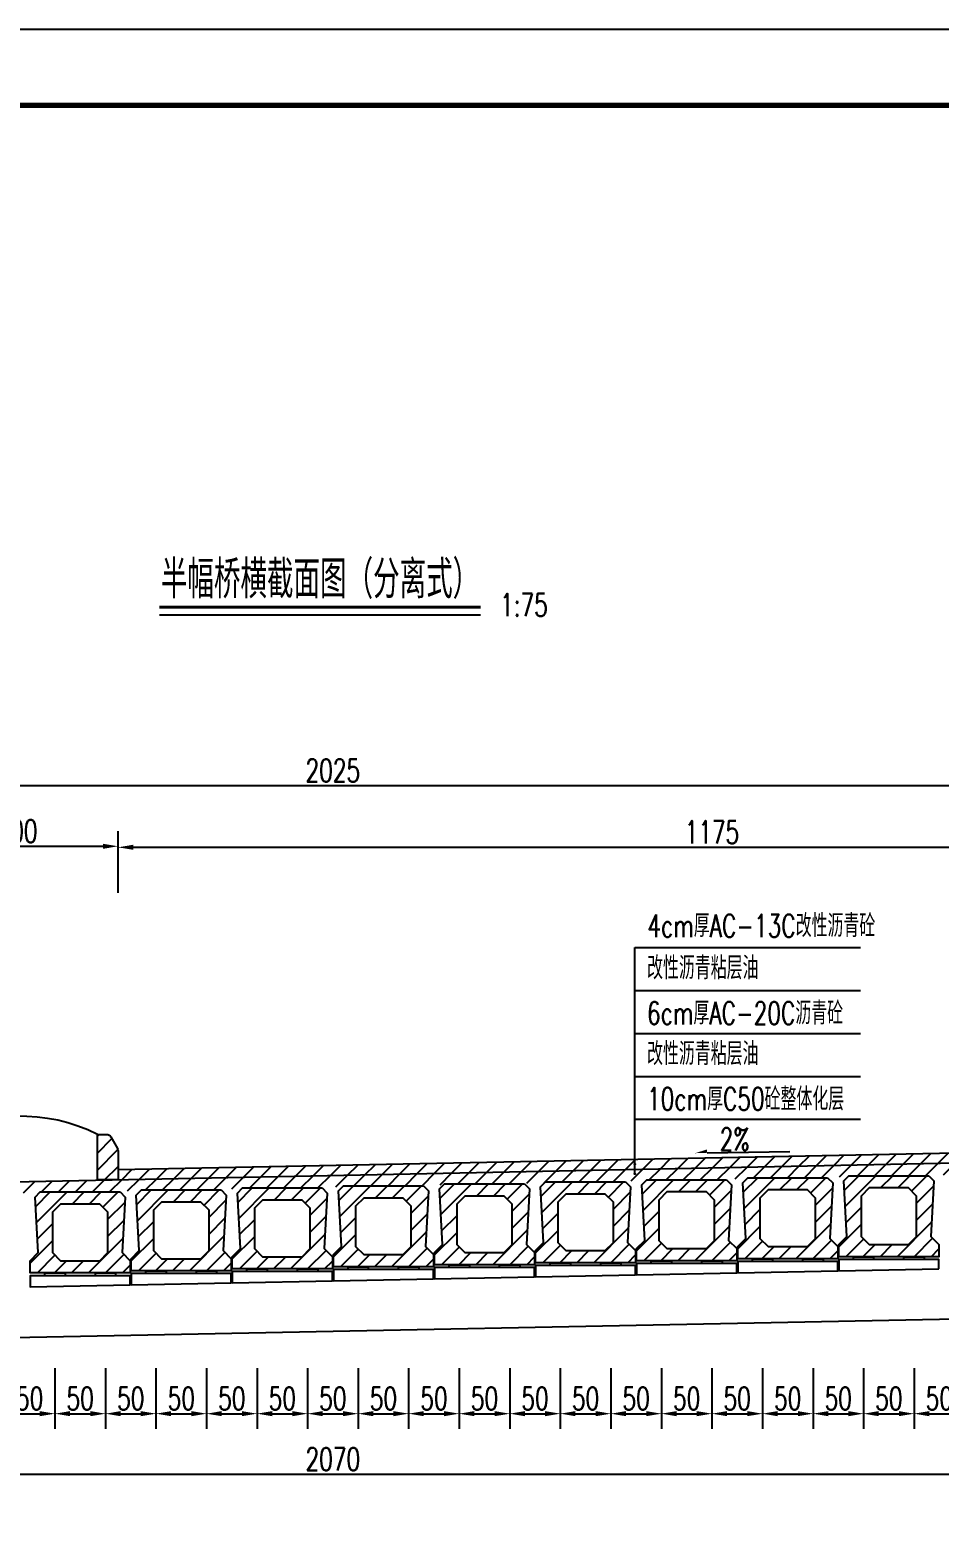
# Model space of a CAD drawing. Header units: millimetres. Extents: x -51 to 12129, y -1309 to -715.
# Drawn here: x 554.1 to 674.1, y -910.3 to -714.7 of the extents above; entities that cross this region are included whole.
import ezdxf
from ezdxf.enums import TextEntityAlignment as Align

# ---------------------------------------------------------------- set-up
doc = ezdxf.new("R2010")
doc.units = ezdxf.units.MM
doc.header["$LTSCALE"] = 0.25
for name, color, linetype in [('YOLLOW', 7, 'Continuous'), ('图框', 7, 'Continuous'), ('填充', 8, 'Continuous'), ('尺寸标注', 2, 'Continuous'), ('文字', 7, 'Continuous'), ('标注', 4, 'Continuous'), ('次轮廓线', 7, 'Continuous'), ('轮廓线', 1, 'Continuous')]:
    doc.layers.add(name, color=color, linetype=linetype)
doc.styles.get("Standard").update_dxf_attribs({"font": 'simplex1.shx', "width": 0.7, "bigfont": 'hztxt.shx'})
doc.dimstyles.new('比例1：75', dxfattribs={"dimtxt": 3, "dimasz": 2, "dimexe": 2, "dimexo": 1, "dimgap": 0.5, "dimtad": 1, "dimlfac": 7.5, "dimzin": 13, "dimdsep": 46, "dimtxsty": 'Standard', "dimcen": -0.09, "dimclrd": 256, "dimclre": 256, "dimclrt": 7, "dimaunit": 1, "dimadec": 0, "dimazin": 2, "dimtfac": 0.0005, "dimtix": 1, "dimtmove": 2, "dimatfit": 3, "dimfxl": 0, "dimtolj": 1, "dimtzin": 13, "dimarcsym": 0})
pattern_1 = [(45, (-596.2586, -66.693), (-1.122532, 1.122532), [])]

# ---------------------------------------------------------------- blocks, each defined once
blk = doc.blocks.new('*D466')
at = {"layer": 'Defpoints', "color": 0}
for p in [(565.75, -822.39), (539.09, -865.25), (565.75, -865.25)]:
    blk.add_point(p, dxfattribs=at)
at = {"layer": '标注', "lineweight": -2}
for p, q in [((539.09, -828.39), (539.09, -820.39)), ((565.75, -828.39), (565.75, -820.39)), ((541.09, -822.39), (563.75, -822.39))]:
    blk.add_line(p, q, dxfattribs=at)
at = {"layer": '标注'}
for points in [[(541.09, -822.06), (541.09, -822.73), (539.09, -822.39)], [(563.75, -822.06), (563.75, -822.73), (565.75, -822.39)]]:
    blk.add_solid(points, dxfattribs=at)
at = {"layer": '标注', "color": 7, "insert": (552.42, -820.39), "char_height": 3, "attachment_point": 5}
blk.add_mtext('\\A1;200', dxfattribs=at)
blk = doc.blocks.new('*D467')
at = {"layer": 'Defpoints', "color": 0}
for p in [(722.41, -822.53), (565.75, -865.25), (722.41, -864.8)]:
    blk.add_point(p, dxfattribs=at)
at = {"layer": '标注', "lineweight": -2}
for p, q in [((565.75, -828.53), (565.75, -820.53)), ((722.41, -828.53), (722.41, -820.53)), ((567.75, -822.53), (720.41, -822.53))]:
    blk.add_line(p, q, dxfattribs=at)
at = {"layer": '标注'}
for points in [[(567.75, -822.19), (567.75, -822.86), (565.75, -822.53)], [(720.41, -822.19), (720.41, -822.86), (722.41, -822.53)]]:
    blk.add_solid(points, dxfattribs=at)
at = {"layer": '标注', "color": 7, "insert": (644.08, -820.53), "char_height": 3, "attachment_point": 5}
blk.add_mtext('\\A1;1175', dxfattribs=at)
blk = doc.blocks.new('*D458')
at = {"layer": 'Defpoints', "color": 0}
for p in [(729.08, -814.39), (459.09, -868.3), (729.08, -866.66)]:
    blk.add_point(p, dxfattribs=at)
at = {"layer": '标注', "lineweight": -2}
for p, q in [((459.09, -820.39), (459.09, -812.39)), ((729.08, -820.39), (729.08, -812.39)), ((461.09, -814.39), (727.08, -814.39))]:
    blk.add_line(p, q, dxfattribs=at)
at = {"layer": '标注'}
for points in [[(461.09, -814.06), (461.09, -814.73), (459.09, -814.39)], [(727.08, -814.06), (727.08, -814.73), (729.08, -814.39)]]:
    blk.add_solid(points, dxfattribs=at)
at = {"layer": '标注', "color": 7, "insert": (594.08, -812.39), "char_height": 3, "attachment_point": 5}
blk.add_mtext('\\A1;2025', dxfattribs=at)
blk = doc.blocks.new('*D484')
at = {"layer": 'Defpoints', "color": 0}
for p in [(550.75, -879.31), (557.42, -879.04), (557.42, -897.25)]:
    blk.add_point(p, dxfattribs=at)
at = {"layer": '标注', "lineweight": -2}
for p, q in [((550.75, -891.25), (550.75, -899.25)), ((557.42, -891.25), (557.42, -899.25)), ((552.75, -897.25), (555.42, -897.25))]:
    blk.add_line(p, q, dxfattribs=at)
at = {"layer": '标注'}
for points in [[(552.75, -896.91), (552.75, -897.58), (550.75, -897.25)], [(555.42, -896.91), (555.42, -897.58), (557.42, -897.25)]]:
    blk.add_solid(points, dxfattribs=at)
at = {"layer": '标注', "color": 7, "insert": (554.09, -895.25), "char_height": 3, "attachment_point": 5}
blk.add_mtext('\\A1;50', dxfattribs=at)
blk = doc.blocks.new('*D485')
at = {"layer": 'Defpoints', "color": 0}
for p in [(557.42, -879.04), (564.09, -879.04), (564.09, -897.25)]:
    blk.add_point(p, dxfattribs=at)
at = {"layer": '标注', "lineweight": -2}
for p, q in [((557.42, -891.25), (557.42, -899.25)), ((564.09, -891.25), (564.09, -899.25)), ((559.42, -897.25), (562.09, -897.25))]:
    blk.add_line(p, q, dxfattribs=at)
at = {"layer": '标注'}
for points in [[(559.42, -896.91), (559.42, -897.58), (557.42, -897.25)], [(562.09, -896.91), (562.09, -897.58), (564.09, -897.25)]]:
    blk.add_solid(points, dxfattribs=at)
at = {"layer": '标注', "color": 7, "insert": (560.75, -895.25), "char_height": 3, "attachment_point": 5}
blk.add_mtext('\\A1;50', dxfattribs=at)
blk = doc.blocks.new('*D486')
at = {"layer": 'Defpoints', "color": 0}
for p in [(564.09, -879.04), (570.75, -878.77), (570.75, -897.25)]:
    blk.add_point(p, dxfattribs=at)
at = {"layer": '标注', "lineweight": -2}
for p, q in [((564.09, -891.25), (564.09, -899.25)), ((570.75, -891.25), (570.75, -899.25)), ((566.09, -897.25), (568.75, -897.25))]:
    blk.add_line(p, q, dxfattribs=at)
at = {"layer": '标注'}
for points in [[(566.09, -896.91), (566.09, -897.58), (564.09, -897.25)], [(568.75, -896.91), (568.75, -897.58), (570.75, -897.25)]]:
    blk.add_solid(points, dxfattribs=at)
at = {"layer": '标注', "color": 7, "insert": (567.42, -895.25), "char_height": 3, "attachment_point": 5}
blk.add_mtext('\\A1;50', dxfattribs=at)
blk = doc.blocks.new('*D487')
at = {"layer": 'Defpoints', "color": 0}
for p in [(570.75, -878.77), (577.42, -878.77), (577.42, -897.25)]:
    blk.add_point(p, dxfattribs=at)
at = {"layer": '标注', "lineweight": -2}
for p, q in [((570.75, -891.25), (570.75, -899.25)), ((577.42, -891.25), (577.42, -899.25)), ((572.75, -897.25), (575.42, -897.25))]:
    blk.add_line(p, q, dxfattribs=at)
at = {"layer": '标注'}
for points in [[(572.75, -896.91), (572.75, -897.58), (570.75, -897.25)], [(575.42, -896.91), (575.42, -897.58), (577.42, -897.25)]]:
    blk.add_solid(points, dxfattribs=at)
at = {"layer": '标注', "color": 7, "insert": (574.09, -895.25), "char_height": 3, "attachment_point": 5}
blk.add_mtext('\\A1;50', dxfattribs=at)
blk = doc.blocks.new('*D488')
at = {"layer": 'Defpoints', "color": 0}
for p in [(577.42, -878.77), (584.08, -878.51), (584.08, -897.25)]:
    blk.add_point(p, dxfattribs=at)
at = {"layer": '标注', "lineweight": -2}
for p, q in [((577.42, -891.25), (577.42, -899.25)), ((584.08, -891.25), (584.08, -899.25)), ((579.42, -897.25), (582.08, -897.25))]:
    blk.add_line(p, q, dxfattribs=at)
at = {"layer": '标注'}
for points in [[(579.42, -896.91), (579.42, -897.58), (577.42, -897.25)], [(582.08, -896.91), (582.08, -897.58), (584.08, -897.25)]]:
    blk.add_solid(points, dxfattribs=at)
at = {"layer": '标注', "color": 7, "insert": (580.75, -895.25), "char_height": 3, "attachment_point": 5}
blk.add_mtext('\\A1;50', dxfattribs=at)
blk = doc.blocks.new('*D489')
at = {"layer": 'Defpoints', "color": 0}
for p in [(584.08, -878.51), (590.75, -878.51), (590.75, -897.25)]:
    blk.add_point(p, dxfattribs=at)
at = {"layer": '标注', "lineweight": -2}
for p, q in [((584.08, -891.25), (584.08, -899.25)), ((590.75, -891.25), (590.75, -899.25)), ((586.08, -897.25), (588.75, -897.25))]:
    blk.add_line(p, q, dxfattribs=at)
at = {"layer": '标注'}
for points in [[(586.08, -896.91), (586.08, -897.58), (584.08, -897.25)], [(588.75, -896.91), (588.75, -897.58), (590.75, -897.25)]]:
    blk.add_solid(points, dxfattribs=at)
at = {"layer": '标注', "color": 7, "insert": (587.42, -895.25), "char_height": 3, "attachment_point": 5}
blk.add_mtext('\\A1;50', dxfattribs=at)
blk = doc.blocks.new('*D490')
at = {"layer": 'Defpoints', "color": 0}
for p in [(597.42, -878.24), (590.75, -878.51), (597.42, -897.25)]:
    blk.add_point(p, dxfattribs=at)
at = {"layer": '标注', "lineweight": -2}
for p, q in [((590.75, -891.25), (590.75, -899.25)), ((597.42, -891.25), (597.42, -899.25)), ((592.75, -897.25), (595.42, -897.25))]:
    blk.add_line(p, q, dxfattribs=at)
at = {"layer": '标注'}
for points in [[(592.75, -896.91), (592.75, -897.58), (590.75, -897.25)], [(595.42, -896.91), (595.42, -897.58), (597.42, -897.25)]]:
    blk.add_solid(points, dxfattribs=at)
at = {"layer": '标注', "color": 7, "insert": (594.08, -895.25), "char_height": 3, "attachment_point": 5}
blk.add_mtext('\\A1;50', dxfattribs=at)
blk = doc.blocks.new('*D491')
at = {"layer": 'Defpoints', "color": 0}
for p in [(597.42, -878.24), (604.08, -878.24), (604.08, -897.25)]:
    blk.add_point(p, dxfattribs=at)
at = {"layer": '标注', "lineweight": -2}
for p, q in [((597.42, -891.25), (597.42, -899.25)), ((604.08, -891.25), (604.08, -899.25)), ((599.42, -897.25), (602.08, -897.25))]:
    blk.add_line(p, q, dxfattribs=at)
at = {"layer": '标注'}
for points in [[(599.42, -896.91), (599.42, -897.58), (597.42, -897.25)], [(602.08, -896.91), (602.08, -897.58), (604.08, -897.25)]]:
    blk.add_solid(points, dxfattribs=at)
at = {"layer": '标注', "color": 7, "insert": (600.75, -895.25), "char_height": 3, "attachment_point": 5}
blk.add_mtext('\\A1;50', dxfattribs=at)
blk = doc.blocks.new('*D492')
at = {"layer": 'Defpoints', "color": 0}
for p in [(604.08, -878.24), (610.75, -877.97), (610.75, -897.25)]:
    blk.add_point(p, dxfattribs=at)
at = {"layer": '标注', "lineweight": -2}
for p, q in [((604.08, -891.25), (604.08, -899.25)), ((610.75, -891.25), (610.75, -899.25)), ((606.08, -897.25), (608.75, -897.25))]:
    blk.add_line(p, q, dxfattribs=at)
at = {"layer": '标注'}
for points in [[(606.08, -896.91), (606.08, -897.58), (604.08, -897.25)], [(608.75, -896.91), (608.75, -897.58), (610.75, -897.25)]]:
    blk.add_solid(points, dxfattribs=at)
at = {"layer": '标注', "color": 7, "insert": (607.42, -895.25), "char_height": 3, "attachment_point": 5}
blk.add_mtext('\\A1;50', dxfattribs=at)
blk = doc.blocks.new('*D493')
at = {"layer": 'Defpoints', "color": 0}
for p in [(610.75, -877.97), (617.42, -877.97), (617.42, -897.25)]:
    blk.add_point(p, dxfattribs=at)
at = {"layer": '标注', "lineweight": -2}
for p, q in [((610.75, -891.25), (610.75, -899.25)), ((617.42, -891.25), (617.42, -899.25)), ((612.75, -897.25), (615.42, -897.25))]:
    blk.add_line(p, q, dxfattribs=at)
at = {"layer": '标注'}
for points in [[(612.75, -896.91), (612.75, -897.58), (610.75, -897.25)], [(615.42, -896.91), (615.42, -897.58), (617.42, -897.25)]]:
    blk.add_solid(points, dxfattribs=at)
at = {"layer": '标注', "color": 7, "insert": (614.08, -895.25), "char_height": 3, "attachment_point": 5}
blk.add_mtext('\\A1;50', dxfattribs=at)
blk = doc.blocks.new('*D494')
at = {"layer": 'Defpoints', "color": 0}
for p in [(617.42, -877.97), (624.08, -877.71), (624.08, -897.25)]:
    blk.add_point(p, dxfattribs=at)
at = {"layer": '标注', "lineweight": -2}
for p, q in [((617.42, -891.25), (617.42, -899.25)), ((624.08, -891.25), (624.08, -899.25)), ((619.42, -897.25), (622.08, -897.25))]:
    blk.add_line(p, q, dxfattribs=at)
at = {"layer": '标注'}
for points in [[(619.42, -896.91), (619.42, -897.58), (617.42, -897.25)], [(622.08, -896.91), (622.08, -897.58), (624.08, -897.25)]]:
    blk.add_solid(points, dxfattribs=at)
at = {"layer": '标注', "color": 7, "insert": (620.75, -895.25), "char_height": 3, "attachment_point": 5}
blk.add_mtext('\\A1;50', dxfattribs=at)
blk = doc.blocks.new('*D495')
at = {"layer": 'Defpoints', "color": 0}
for p in [(624.08, -877.71), (630.75, -877.71), (630.75, -897.25)]:
    blk.add_point(p, dxfattribs=at)
at = {"layer": '标注', "lineweight": -2}
for p, q in [((624.08, -891.25), (624.08, -899.25)), ((630.75, -891.25), (630.75, -899.25)), ((626.08, -897.25), (628.75, -897.25))]:
    blk.add_line(p, q, dxfattribs=at)
at = {"layer": '标注'}
for points in [[(626.08, -896.91), (626.08, -897.58), (624.08, -897.25)], [(628.75, -896.91), (628.75, -897.58), (630.75, -897.25)]]:
    blk.add_solid(points, dxfattribs=at)
at = {"layer": '标注', "color": 7, "insert": (627.42, -895.25), "char_height": 3, "attachment_point": 5}
blk.add_mtext('\\A1;50', dxfattribs=at)
blk = doc.blocks.new('*D496')
at = {"layer": 'Defpoints', "color": 0}
for p in [(630.75, -877.71), (637.42, -877.44), (637.42, -897.25)]:
    blk.add_point(p, dxfattribs=at)
at = {"layer": '标注', "lineweight": -2}
for p, q in [((630.75, -891.25), (630.75, -899.25)), ((637.42, -891.25), (637.42, -899.25)), ((632.75, -897.25), (635.42, -897.25))]:
    blk.add_line(p, q, dxfattribs=at)
at = {"layer": '标注'}
for points in [[(632.75, -896.91), (632.75, -897.58), (630.75, -897.25)], [(635.42, -896.91), (635.42, -897.58), (637.42, -897.25)]]:
    blk.add_solid(points, dxfattribs=at)
at = {"layer": '标注', "color": 7, "insert": (634.08, -895.25), "char_height": 3, "attachment_point": 5}
blk.add_mtext('\\A1;50', dxfattribs=at)
blk = doc.blocks.new('*D497')
at = {"layer": 'Defpoints', "color": 0}
for p in [(637.42, -877.44), (644.08, -877.44), (644.08, -897.25)]:
    blk.add_point(p, dxfattribs=at)
at = {"layer": '标注', "lineweight": -2}
for p, q in [((637.42, -891.25), (637.42, -899.25)), ((644.08, -891.25), (644.08, -899.25)), ((639.42, -897.25), (642.08, -897.25))]:
    blk.add_line(p, q, dxfattribs=at)
at = {"layer": '标注'}
for points in [[(639.42, -896.91), (639.42, -897.58), (637.42, -897.25)], [(642.08, -896.91), (642.08, -897.58), (644.08, -897.25)]]:
    blk.add_solid(points, dxfattribs=at)
at = {"layer": '标注', "color": 7, "insert": (640.75, -895.25), "char_height": 3, "attachment_point": 5}
blk.add_mtext('\\A1;50', dxfattribs=at)
blk = doc.blocks.new('*D498')
at = {"layer": 'Defpoints', "color": 0}
for p in [(644.08, -877.44), (650.75, -877.17), (650.75, -897.25)]:
    blk.add_point(p, dxfattribs=at)
at = {"layer": '标注', "lineweight": -2}
for p, q in [((644.08, -891.25), (644.08, -899.25)), ((650.75, -891.25), (650.75, -899.25)), ((646.08, -897.25), (648.75, -897.25))]:
    blk.add_line(p, q, dxfattribs=at)
at = {"layer": '标注'}
for points in [[(646.08, -896.91), (646.08, -897.58), (644.08, -897.25)], [(648.75, -896.91), (648.75, -897.58), (650.75, -897.25)]]:
    blk.add_solid(points, dxfattribs=at)
at = {"layer": '标注', "color": 7, "insert": (647.42, -895.25), "char_height": 3, "attachment_point": 5}
blk.add_mtext('\\A1;50', dxfattribs=at)
blk = doc.blocks.new('*D499')
at = {"layer": 'Defpoints', "color": 0}
for p in [(650.75, -877.17), (657.42, -877.17), (657.42, -897.25)]:
    blk.add_point(p, dxfattribs=at)
at = {"layer": '标注', "lineweight": -2}
for p, q in [((650.75, -891.25), (650.75, -899.25)), ((657.42, -891.25), (657.42, -899.25)), ((652.75, -897.25), (655.42, -897.25))]:
    blk.add_line(p, q, dxfattribs=at)
at = {"layer": '标注'}
for points in [[(652.75, -896.91), (652.75, -897.58), (650.75, -897.25)], [(655.42, -896.91), (655.42, -897.58), (657.42, -897.25)]]:
    blk.add_solid(points, dxfattribs=at)
at = {"layer": '标注', "color": 7, "insert": (654.08, -895.25), "char_height": 3, "attachment_point": 5}
blk.add_mtext('\\A1;50', dxfattribs=at)
blk = doc.blocks.new('*D500')
at = {"layer": 'Defpoints', "color": 0}
for p in [(657.42, -877.17), (664.08, -876.91), (664.08, -897.25)]:
    blk.add_point(p, dxfattribs=at)
at = {"layer": '标注', "lineweight": -2}
for p, q in [((657.42, -891.25), (657.42, -899.25)), ((664.08, -891.25), (664.08, -899.25)), ((659.42, -897.25), (662.08, -897.25))]:
    blk.add_line(p, q, dxfattribs=at)
at = {"layer": '标注'}
for points in [[(659.42, -896.91), (659.42, -897.58), (657.42, -897.25)], [(662.08, -896.91), (662.08, -897.58), (664.08, -897.25)]]:
    blk.add_solid(points, dxfattribs=at)
at = {"layer": '标注', "color": 7, "insert": (660.75, -895.25), "char_height": 3, "attachment_point": 5}
blk.add_mtext('\\A1;50', dxfattribs=at)
blk = doc.blocks.new('*D501')
at = {"layer": 'Defpoints', "color": 0}
for p in [(664.08, -876.91), (670.75, -876.91), (670.75, -897.25)]:
    blk.add_point(p, dxfattribs=at)
at = {"layer": '标注', "lineweight": -2}
for p, q in [((664.08, -891.25), (664.08, -899.25)), ((670.75, -891.25), (670.75, -899.25)), ((666.08, -897.25), (668.75, -897.25))]:
    blk.add_line(p, q, dxfattribs=at)
at = {"layer": '标注'}
for points in [[(666.08, -896.91), (666.08, -897.58), (664.08, -897.25)], [(668.75, -896.91), (668.75, -897.58), (670.75, -897.25)]]:
    blk.add_solid(points, dxfattribs=at)
at = {"layer": '标注', "color": 7, "insert": (667.42, -895.25), "char_height": 3, "attachment_point": 5}
blk.add_mtext('\\A1;50', dxfattribs=at)
blk = doc.blocks.new('*D502')
at = {"layer": 'Defpoints', "color": 0}
for p in [(670.75, -876.91), (677.42, -876.64), (677.42, -897.25)]:
    blk.add_point(p, dxfattribs=at)
at = {"layer": '标注', "lineweight": -2}
for p, q in [((670.75, -891.25), (670.75, -899.25)), ((677.42, -891.25), (677.42, -899.25)), ((672.75, -897.25), (675.42, -897.25))]:
    blk.add_line(p, q, dxfattribs=at)
at = {"layer": '标注'}
for points in [[(672.75, -896.91), (672.75, -897.58), (670.75, -897.25)], [(675.42, -896.91), (675.42, -897.58), (677.42, -897.25)]]:
    blk.add_solid(points, dxfattribs=at)
at = {"layer": '标注', "color": 7, "insert": (674.08, -895.25), "char_height": 3, "attachment_point": 5}
blk.add_mtext('\\A1;50', dxfattribs=at)
blk = doc.blocks.new('*D459')
at = {"layer": 'Defpoints', "color": 0}
for p in [(732.08, -881.43), (456.09, -886.94), (732.08, -905.25)]:
    blk.add_point(p, dxfattribs=at)
at = {"layer": '标注', "lineweight": -2}
for p, q in [((456.09, -899.25), (456.09, -907.25)), ((732.08, -899.25), (732.08, -907.25)), ((458.09, -905.25), (730.08, -905.25))]:
    blk.add_line(p, q, dxfattribs=at)
at = {"layer": '标注'}
for points in [[(458.09, -904.91), (458.09, -905.58), (456.09, -905.25)], [(730.08, -904.91), (730.08, -905.58), (732.08, -905.25)]]:
    blk.add_solid(points, dxfattribs=at)
at = {"layer": '标注', "color": 7, "insert": (594.08, -903.25), "char_height": 3, "attachment_point": 5}
blk.add_mtext('\\A1;2070', dxfattribs=at)
blk = doc.blocks.new('123')
at = {"layer": '图框', "color": 2}
blk.add_lwpolyline([(369.33, -1011.65), (369.33, -714.65), (-50.67, -714.65), (-50.67, -1011.65)], close=True, dxfattribs=at)

msp = doc.modelspace()

# ---------------------------------------------------------------- hatches: boundary and pattern name
at = {"layer": '填充'}
h = msp.add_hatch(dxfattribs=at)
h.set_pattern_fill('ANSI31', color=256, scale=0.5, style=0)
h.set_pattern_definition(pattern_1)
h.paths.add_polyline_path([(727.75377, -849.52796, 0.385313586), (727.68744, -849.46793), (725.14146, -849.46793, 0.385122823), (725.07513, -849.52792), (724.08119, -859.40102), (722.41457, -861.80096), (722.41457, -864.80126), (729.08107, -864.80126), (729.08107, -862.80093)])
h.paths.add_polyline_path([(722.41457, -863.2816), (722.41457, -861.94803), (565.75182, -865.07341), (565.75182, -866.40698)])
h.paths.add_polyline_path([(565.75182, -862.58309, 0.129788417), (565.66493, -862.25401), (564.80822, -860.74469, 0.269914508), (564.22846, -860.40713), (563.02448, -860.40713), (563.02448, -866.40698), (565.75182, -866.40698)])
h = msp.add_hatch(dxfattribs=at)
h.set_pattern_fill('ANSI31', color=256, scale=0.5, style=0)
h.set_pattern_definition(pattern_1)
h.paths.add_polyline_path([(635.48344, -866.40189), (640.91948, -866.40189), (648.70264, -866.24902), (648.81643, -866.13523), (654.4963, -866.13523), (662.03075, -865.98724), (662.14942, -865.86857), (668.07311, -865.86857), (675.35886, -865.72547), (675.48242, -865.60191), (681.64992, -865.60191), (688.68696, -865.46369), (688.81541, -865.33525), (695.22674, -865.33525), (702.01507, -865.20192), (702.1484, -865.06859), (708.80355, -865.06859), (715.34251, -864.94016), (715.48141, -864.80126), (722.41457, -864.80126), (722.41457, -863.2816), (464.42117, -868.4285), (464.42117, -869.86846), (475.43725, -869.65209), (475.48754, -869.6018), (477.99773, -869.6018), (488.76536, -869.39032), (488.82053, -869.33514), (491.57454, -869.33514), (502.09346, -869.12854), (502.15352, -869.06848), (505.15135, -869.06848), (515.42157, -868.86677), (515.48651, -868.80182), (518.72817, -868.80182), (528.74968, -868.60499), (528.8195, -868.53517), (532.30498, -868.53517), (542.07779, -868.34322), (542.1525, -868.26851), (545.88179, -868.26851), (555.40589, -868.08144), (555.48549, -868.00185), (559.45861, -868.00185), (568.734, -867.81967), (568.81848, -867.73519), (573.03542, -867.73519), (582.06211, -867.55789), (582.15147, -867.46853), (586.61223, -867.46853), (595.39021, -867.29612), (595.48446, -867.20187), (600.18905, -867.20187), (608.71832, -867.03434), (608.81746, -866.93521), (613.76586, -866.93521), (622.04643, -866.77257), (622.15045, -866.66855), (627.34267, -866.66855), (635.37454, -866.51079)])
h = msp.add_hatch(dxfattribs=at)
h.set_pattern_fill('ANSI31', color=256, scale=0.5, style=0)
h.set_pattern_definition([(45, (-470.0034, 2.4658), (-1.122532, 1.122532), [])])
h.paths.add_polyline_path([(647.34982, -877.06828), (647.34982, -875.46833), (646.28318, -874.40168), (646.68317, -867.06854), (646.01652, -866.40189), (635.48344, -866.40189), (634.81681, -867.06854), (635.2168, -874.40169), (634.15016, -875.46833), (634.15016, -877.06829)])
h.paths.add_polyline_path([(638.15006, -875.46833), (637.08342, -874.40169), (637.08342, -869.0685), (638.15006, -868.00185), (643.34992, -868.00184), (644.41657, -869.06849), (644.41657, -874.40169), (643.34992, -875.46833)], flags=16)
h = msp.add_hatch(dxfattribs=at)
h.set_pattern_fill('ANSI31', color=256, scale=0.5, style=0)
h.set_pattern_definition([(45, (-456.6704, 2.7325), (-1.122532, 1.122532), [])])
h.paths.add_polyline_path([(660.68281, -876.80162), (660.68281, -875.20167), (659.61617, -874.13502), (660.01616, -866.80188), (659.34951, -866.13523), (648.81643, -866.13523), (648.1498, -866.80188), (648.5498, -874.13503), (647.48315, -875.20167), (647.48315, -876.80163)])
h.paths.add_polyline_path([(651.48305, -875.20167), (650.41641, -874.13503), (650.41641, -868.80184), (651.48305, -867.73519), (656.68291, -867.73518), (657.74956, -868.80183), (657.74956, -874.13503), (656.68291, -875.20167)], flags=16)
h = msp.add_hatch(dxfattribs=at)
h.set_pattern_fill('ANSI31', color=256, scale=0.5, style=0)
h.set_pattern_definition([(45, (-443.3374, 2.9992), (-1.122532, 1.122532), [])])
h.paths.add_polyline_path([(674.01581, -876.53496), (674.01581, -874.93501), (672.94916, -873.86836), (673.34916, -866.53522), (672.68251, -865.86857), (662.14942, -865.86857), (661.48279, -866.53522), (661.88279, -873.86837), (660.81614, -874.93501), (660.81614, -876.53497)])
h.paths.add_polyline_path([(664.81604, -874.93501), (663.7494, -873.86837), (663.7494, -868.53518), (664.81604, -867.46853), (670.01591, -867.46852), (671.08255, -868.53517), (671.08255, -873.86837), (670.01591, -874.93501)], flags=16)
h = msp.add_hatch(dxfattribs=at)
h.set_pattern_fill('ANSI31', color=256, scale=0.5, style=0)
h.set_pattern_definition([(45, (-550.0013, 0.8659), (-1.122532, 1.122532), [])])
h.paths.add_polyline_path([(567.35187, -878.66824), (567.35187, -877.06829), (566.28523, -876.00164), (566.68522, -868.6685), (566.01857, -868.00185), (555.48549, -868.00185), (554.81886, -868.6685), (555.21885, -876.00165), (554.15221, -877.06829), (554.15221, -878.66825)])
h.paths.add_polyline_path([(558.15211, -877.06829), (557.08546, -876.00165), (557.08546, -870.66846), (558.15211, -869.60181), (563.35197, -869.6018), (564.41861, -870.66845), (564.41861, -876.00165), (563.35197, -877.06829)], flags=16)
h = msp.add_hatch(dxfattribs=at)
h.set_pattern_fill('ANSI31', color=256, scale=0.5, style=0)
h.set_pattern_definition([(45, (-536.6684, 1.1325), (-1.122532, 1.122532), [])])
h.paths.add_polyline_path([(580.68486, -878.40158), (580.68486, -876.80163), (579.61822, -875.73498), (580.01821, -868.40184), (579.35156, -867.73519), (568.81848, -867.73519), (568.15185, -868.40184), (568.55184, -875.73499), (567.4852, -876.80163), (567.4852, -878.40159)])
h.paths.add_polyline_path([(571.4851, -876.80163), (570.41846, -875.73499), (570.41846, -870.4018), (571.4851, -869.33515), (576.68496, -869.33514), (577.75161, -870.40179), (577.75161, -875.73499), (576.68496, -876.80163)], flags=16)
h = msp.add_hatch(dxfattribs=at)
h.set_pattern_fill('ANSI31', color=256, scale=0.5, style=0)
h.set_pattern_definition([(45, (-523.3354, 1.3992), (-1.122532, 1.122532), [])])
h.paths.add_polyline_path([(594.01785, -878.13492), (594.01785, -876.53497), (592.95121, -875.46832), (593.3512, -868.13518), (592.68455, -867.46853), (582.15147, -867.46853), (581.48484, -868.13518), (581.88484, -875.46833), (580.81819, -876.53497), (580.81819, -878.13493)])
h.paths.add_polyline_path([(584.81809, -876.53497), (583.75145, -875.46833), (583.75145, -870.13514), (584.81809, -869.06849), (590.01795, -869.06848), (591.0846, -870.13513), (591.0846, -875.46833), (590.01795, -876.53497)], flags=16)
h = msp.add_hatch(dxfattribs=at)
h.set_pattern_fill('ANSI31', color=256, scale=0.5, style=0)
h.set_pattern_definition([(45, (-510.0024, 1.6659), (-1.122532, 1.122532), [])])
h.paths.add_polyline_path([(607.35085, -877.86826), (607.35085, -876.26831), (606.2842, -875.20166), (606.6842, -867.86852), (606.01755, -867.20187), (595.48446, -867.20187), (594.81783, -867.86852), (595.21783, -875.20167), (594.15118, -876.26831), (594.15118, -877.86827)])
h.paths.add_polyline_path([(598.15108, -876.26831), (597.08444, -875.20167), (597.08444, -869.86848), (598.15108, -868.80183), (603.35095, -868.80182), (604.41759, -869.86847), (604.41759, -875.20167), (603.35095, -876.26831)], flags=16)
h = msp.add_hatch(dxfattribs=at)
h.set_pattern_fill('ANSI31', color=256, scale=0.5, style=0)
h.set_pattern_definition([(45, (-496.6694, 1.9325), (-1.122532, 1.122532), [])])
h.paths.add_polyline_path([(620.68384, -877.6016), (620.68384, -876.00165), (619.61719, -874.935), (620.01719, -867.60186), (619.35054, -866.93521), (608.81746, -866.93521), (608.15083, -867.60186), (608.55082, -874.93501), (607.48418, -876.00165), (607.48418, -877.60161)])
h.paths.add_polyline_path([(611.48408, -876.00165), (610.41743, -874.93501), (610.41743, -869.60182), (611.48408, -868.53517), (616.68394, -868.53516), (617.75058, -869.60181), (617.75058, -874.93501), (616.68394, -876.00165)], flags=16)
h = msp.add_hatch(dxfattribs=at)
h.set_pattern_fill('ANSI31', color=256, scale=0.5, style=0)
h.set_pattern_definition([(45, (-483.3364, 2.1992), (-1.122532, 1.122532), [])])
h.paths.add_polyline_path([(634.01683, -877.33494), (634.01683, -875.73499), (632.95019, -874.66834), (633.35018, -867.3352), (632.68353, -866.66855), (622.15045, -866.66855), (621.48382, -867.3352), (621.88381, -874.66835), (620.81717, -875.73499), (620.81717, -877.33495)])
h.paths.add_polyline_path([(624.81707, -875.73499), (623.75042, -874.66835), (623.75042, -869.33516), (624.81707, -868.26851), (630.01693, -868.2685), (631.08357, -869.33515), (631.08357, -874.66835), (630.01693, -875.73499)], flags=16)

# ---------------------------------------------------------------- linework, layer by layer
at = {"const_width": 0.7}
msp.add_lwpolyline([(779.33091, -724.65472), (399.33091, -724.65472), (399.33091, -1001.65472), (779.33091, -1001.65472), (779.33091, -724.65472)], dxfattribs=at)
msp.add_arc((552.91669, -880.52449), 22.5139, 63.3231514, 119.5502007)
at = {"layer": 'YOLLOW', "color": 0}
msp.add_line((633.89635, -865.54188), (633.89635, -835.76015), dxfattribs=at)
at = {"layer": '尺寸标注', "color": 7, "linetype": 'Continuous'}
for p, q in [((633.89635, -835.76015), (663.68291, -835.76015)), ((633.89635, -841.42198), (663.68291, -841.42198)), ((633.89635, -847.08382), (663.68291, -847.08382)), ((633.89635, -852.74565), (663.68291, -852.74565)), ((633.89635, -858.40748), (663.68291, -858.40748))]:
    msp.add_line(p, q, dxfattribs=at)
at = {"layer": '尺寸标注', "color": 1, "linetype": 'Continuous'}
for centre in [(633.89635, -864.3268), (633.89635, -865.60525)]:
    msp.add_circle(centre, 0.06338, dxfattribs=at)
at = {"layer": '文字'}
msp.add_line((571.19853, -791.84962), (613.57648, -791.84962), dxfattribs=at)
at = {"layer": '文字', "ltscale": 10}
msp.add_line((643.44856, -862.83248, -0.05458), (654.3565, -862.63989, -0.05458), dxfattribs=at)
at = {"layer": '文字', "const_width": 0.4}
msp.add_lwpolyline([(571.19853, -790.84962), (613.57648, -790.84962)], dxfattribs=at)
at = {"layer": '文字', "ltscale": 10}
msp.add_solid([(641.8475, -862.88467, -0.05458), (643.44104, -862.38928, -0.05458), (643.44856, -862.83248, -0.05458)], dxfattribs=at)
at = {"layer": '次轮廓线'}
for points in [[(646.01652, -866.40189), (646.68317, -867.06854), (646.28318, -874.40168), (647.34982, -875.46833), (647.34982, -877.06828), (634.15016, -877.06829), (634.15016, -875.46833), (635.2168, -874.40169), (634.81681, -867.06854), (635.48344, -866.40189)], [(659.34951, -866.13523), (660.01616, -866.80188), (659.61617, -874.13502), (660.68281, -875.20167), (660.68281, -876.80162), (647.48315, -876.80163), (647.48315, -875.20167), (648.5498, -874.13503), (648.1498, -866.80188), (648.81643, -866.13523)], [(672.68251, -865.86857), (673.34916, -866.53522), (672.94916, -873.86836), (674.01581, -874.93501), (674.01581, -876.53496), (660.81614, -876.53497), (660.81614, -874.93501), (661.88279, -873.86837), (661.48279, -866.53522), (662.14942, -865.86857)], [(566.01857, -868.00185), (566.68522, -868.6685), (566.28523, -876.00164), (567.35187, -877.06829), (567.35187, -878.66824), (554.15221, -878.66825), (554.15221, -877.06829), (555.21885, -876.00165), (554.81886, -868.6685), (555.48549, -868.00185)], [(579.35156, -867.73519), (580.01821, -868.40184), (579.61822, -875.73498), (580.68486, -876.80163), (580.68486, -878.40158), (567.4852, -878.40159), (567.4852, -876.80163), (568.55184, -875.73499), (568.15185, -868.40184), (568.81848, -867.73519)], [(592.68455, -867.46853), (593.3512, -868.13518), (592.95121, -875.46832), (594.01785, -876.53497), (594.01785, -878.13492), (580.81819, -878.13493), (580.81819, -876.53497), (581.88484, -875.46833), (581.48484, -868.13518), (582.15147, -867.46853)], [(606.01755, -867.20187), (606.6842, -867.86852), (606.2842, -875.20166), (607.35085, -876.26831), (607.35085, -877.86826), (594.15118, -877.86827), (594.15118, -876.26831), (595.21783, -875.20167), (594.81783, -867.86852), (595.48446, -867.20187)], [(619.35054, -866.93521), (620.01719, -867.60186), (619.61719, -874.935), (620.68384, -876.00165), (620.68384, -877.6016), (607.48418, -877.60161), (607.48418, -876.00165), (608.55082, -874.93501), (608.15083, -867.60186), (608.81746, -866.93521)], [(632.68353, -866.66855), (633.35018, -867.3352), (632.95019, -874.66834), (634.01683, -875.73499), (634.01683, -877.33494), (620.81717, -877.33495), (620.81717, -875.73499), (621.88381, -874.66835), (621.48382, -867.3352), (622.15045, -866.66855)]]:
    msp.add_lwpolyline(points, close=True, dxfattribs=at)
for points in [[(624.81707, -875.73499), (630.01693, -875.73499), (631.08357, -874.66835), (631.08357, -869.33515), (630.01693, -868.2685), (624.81707, -868.26851), (623.75042, -869.33516), (623.75042, -874.66835), (624.81707, -875.73499)], [(638.15006, -875.46833), (643.34992, -875.46833), (644.41657, -874.40169), (644.41657, -869.06849), (643.34992, -868.00184), (638.15006, -868.00185), (637.08342, -869.0685), (637.08342, -874.40169), (638.15006, -875.46833)], [(651.48305, -875.20167), (656.68291, -875.20167), (657.74956, -874.13503), (657.74956, -868.80183), (656.68291, -867.73518), (651.48305, -867.73519), (650.41641, -868.80184), (650.41641, -874.13503), (651.48305, -875.20167)], [(664.81604, -874.93501), (670.01591, -874.93501), (671.08255, -873.86837), (671.08255, -868.53517), (670.01591, -867.46852), (664.81604, -867.46853), (663.7494, -868.53518), (663.7494, -873.86837), (664.81604, -874.93501)], [(558.15211, -877.06829), (563.35197, -877.06829), (564.41861, -876.00165), (564.41861, -870.66845), (563.35197, -869.6018), (558.15211, -869.60181), (557.08546, -870.66846), (557.08546, -876.00165), (558.15211, -877.06829)], [(571.4851, -876.80163), (576.68496, -876.80163), (577.75161, -875.73499), (577.75161, -870.40179), (576.68496, -869.33514), (571.4851, -869.33515), (570.41846, -870.4018), (570.41846, -875.73499), (571.4851, -876.80163)], [(584.81809, -876.53497), (590.01795, -876.53497), (591.0846, -875.46833), (591.0846, -870.13513), (590.01795, -869.06848), (584.81809, -869.06849), (583.75145, -870.13514), (583.75145, -875.46833), (584.81809, -876.53497)], [(598.15108, -876.26831), (603.35095, -876.26831), (604.41759, -875.20167), (604.41759, -869.86847), (603.35095, -868.80182), (598.15108, -868.80183), (597.08444, -869.86848), (597.08444, -875.20167), (598.15108, -876.26831)], [(611.48408, -876.00165), (616.68394, -876.00165), (617.75058, -874.93501), (617.75058, -869.60181), (616.68394, -868.53516), (611.48408, -868.53517), (610.41743, -869.60182), (610.41743, -874.93501), (611.48408, -876.00165)]]:
    msp.add_lwpolyline(points, dxfattribs=at)
at = {"layer": '轮廓线'}
for p, q in [((722.41457, -861.94803), (565.75182, -865.07341)), ((722.41457, -863.2816), (464.42117, -868.4285)), ((732.08099, -883.65575), (456.08805, -889.16174))]:
    msp.add_line(p, q, dxfattribs=at)
msp.add_lwpolyline([(565.75182, -866.40698), (563.02448, -866.40698), (563.02448, -860.40713), (564.22846, -860.40713, -0.269914508), (564.80822, -860.74469), (565.66493, -862.25401, -0.129788417), (565.75182, -862.58309)], format="xyb", close=True, dxfattribs=at)
for points in [[(582.75147, -878.13493), (585.41807, -878.13493), (585.41807, -878.50825), (582.75147, -878.50825)], [(589.41797, -878.13492), (592.08457, -878.13492), (592.08457, -878.50824), (589.41797, -878.50824)], [(607.35085, -879.46956), (607.35085, -878.24159), (594.15118, -878.24159), (594.15118, -879.73355)], [(596.08447, -877.86827), (598.75107, -877.86827), (598.75107, -878.24159), (596.08447, -878.24159)], [(602.75097, -877.86826), (605.41757, -877.86826), (605.41757, -878.24158), (602.75097, -878.24158)], [(620.68384, -879.2029), (620.68384, -877.97493), (607.48418, -877.97493), (607.48418, -879.46689)], [(609.41746, -877.60161), (612.08406, -877.60161), (612.08406, -877.97493), (609.41746, -877.97493)], [(616.08396, -877.6016), (618.75056, -877.6016), (618.75056, -877.97492), (616.08396, -877.97492)], [(634.01683, -878.93624), (634.01683, -877.70827), (620.81717, -877.70827), (620.81717, -879.20023)], [(622.75045, -877.33495), (625.41705, -877.33495), (625.41705, -877.70827), (622.75045, -877.70827)], [(629.41695, -877.33494), (632.08355, -877.33494), (632.08355, -877.70826), (629.41695, -877.70826)], [(647.34982, -878.66958), (647.34982, -877.44161), (634.15016, -877.44161), (634.15016, -878.93357)], [(636.08344, -877.06829), (638.75004, -877.06829), (638.75004, -877.44161), (636.08344, -877.44161)], [(642.74994, -877.06828), (645.41654, -877.06828), (645.41654, -877.4416), (642.74994, -877.4416)], [(660.68281, -878.40292), (660.68281, -877.17495), (647.48315, -877.17495), (647.48315, -878.66691)], [(649.41643, -876.80163), (652.08303, -876.80163), (652.08303, -877.17495), (649.41643, -877.17495)], [(656.08293, -876.80162), (658.74953, -876.80162), (658.74953, -877.17494), (656.08293, -877.17494)], [(674.01581, -878.13626), (674.01581, -876.90829), (660.81614, -876.90829), (660.81614, -878.40025)], [(662.74942, -876.53497), (665.41602, -876.53497), (665.41602, -876.90829), (662.74942, -876.90829)], [(669.41592, -876.53496), (672.08252, -876.53496), (672.08252, -876.90828), (669.41592, -876.90828)], [(567.35187, -880.26954), (567.35187, -879.04157), (554.15221, -879.04157), (554.15221, -880.53353)], [(556.08549, -878.66825), (558.75209, -878.66825), (558.75209, -879.04157), (556.08549, -879.04157)], [(562.75199, -878.66824), (565.41859, -878.66824), (565.41859, -879.04156), (562.75199, -879.04156)], [(580.68486, -880.00288), (580.68486, -878.77491), (567.4852, -878.77491), (567.4852, -880.26687)], [(569.41848, -878.40159), (572.08508, -878.40159), (572.08508, -878.77491), (569.41848, -878.77491)], [(576.08498, -878.40158), (578.75158, -878.40158), (578.75158, -878.7749), (576.08498, -878.7749)], [(594.01785, -879.73622), (594.01785, -878.50825), (580.81819, -878.50825), (580.81819, -880.00021)]]:
    msp.add_lwpolyline(points, close=True, dxfattribs=at)

# ---------------------------------------------------------------- block references
at = {"layer": '标注'}
msp.add_blockref('123', (420, 0), dxfattribs=at)

# ---------------------------------------------------------------- texts
at = {"layer": '尺寸标注', "color": 7, "linetype": 'Continuous', "width": 0.7}
for s, p in [('4cm厚AC-13C改性沥青砼', (635.57114, -834.37257)), ('改性沥青粘层油', (635.52542, -839.93762)), ('6cm厚AC-20C沥青砼', (635.52542, -845.90297)), ('改性沥青粘层油', (635.52542, -851.26129)), ('10cm厚C50砼整体化层', (635.52542, -857.22664))]:
    msp.add_text(s, height=3, dxfattribs=at).set_placement(p)
at = {"layer": '文字', "width": 0.7}
for s, height, p in [('半幅桥横截面图（分离式）', 5, (592.38767, -787.17948)), ('1:75', 3, (619.29076, -790.55053))]:
    msp.add_text(s, height=height, dxfattribs=at).set_placement(p, align=Align.MIDDLE_CENTER)
msp.add_text('2%', height=3, dxfattribs=at).set_placement((645.10414, -862.54873))

# ---------------------------------------------------------------- dimensions: what is measured, and where the dimension line sits
at = {"layer": '标注'}
for base, p1, p2, text, picture, middle in [((729.08107, -814.3945), (459.08744, -868.30376), (729.08107, -866.65547), '2025', '*D458', (594.08425, -812.3945)), ((722.41457, -822.52783), (565.75182, -865.25003), (722.41457, -864.80126), '1175', '*D467', (644.08319, -820.52783)), ((732.08099, -905.24745), (456.08805, -886.93551), (732.08099, -881.42952), '2070', '*D459', (594.08452, -903.24745))]:
    dim = msp.add_linear_dim(base=base, p1=p1, p2=p2, text=text, dimstyle='比例1：75', dxfattribs=at)
    dim.commit()
    dim.dimension.update_dxf_attribs({"geometry": picture, "text_midpoint": middle})
for base, p1, p2, picture, middle in [((565.7518172, -822.3945026681), (539.0858172, -865.2500304917), (565.7518172, -865.2500304917), '*D466', (552.4188172, -820.3945026681)), ((597.41777, -897.24745), (590.75127, -878.50824), (597.41777, -878.24159), '*D490', (594.08452, -895.24745)), ((604.08427, -897.24745), (597.41777, -878.24159), (604.08427, -878.24158), '*D491', (600.75102, -895.24745)), ((610.75076, -897.24745), (604.08427, -878.24158), (610.75076, -877.97493), '*D492', (607.41751, -895.24745)), ((617.41726, -897.24745), (610.75076, -877.97493), (617.41726, -877.97492), '*D493', (614.08401, -895.24745)), ((624.08375, -897.24745), (617.41726, -877.97492), (624.08375, -877.70827), '*D494', (620.7505, -895.24745)), ((630.75025, -897.24745), (624.08375, -877.70827), (630.75025, -877.70826), '*D495', (627.417, -895.24745)), ((637.41674, -897.24745), (630.75025, -877.70826), (637.41674, -877.44161), '*D496', (634.0835, -895.24745)), ((644.08324, -897.24745), (637.41674, -877.44161), (644.08324, -877.4416), '*D497', (640.74999, -895.24745)), ((650.74973, -897.24745), (644.08324, -877.4416), (650.74973, -877.17495), '*D498', (647.41649, -895.24745)), ((657.41623, -897.24745), (650.74973, -877.17495), (657.41623, -877.17494), '*D499', (654.08298, -895.24745)), ((664.08272, -897.24745), (657.41623, -877.17494), (664.08272, -876.90829), '*D500', (660.74948, -895.24745)), ((670.74922, -897.24745), (664.08272, -876.90829), (670.74922, -876.90828), '*D501', (667.41597, -895.24745)), ((677.41572, -897.24745), (670.74922, -876.90828), (677.41572, -876.64163), '*D502', (674.08247, -895.24745)), ((557.41879, -897.24745), (550.7523, -879.30822), (557.41879, -879.04157), '*D484', (554.08554, -895.24745)), ((564.08529, -897.24745), (557.41879, -879.04157), (564.08529, -879.04156), '*D485', (560.75204, -895.24745)), ((570.75178, -897.24745), (564.08529, -879.04156), (570.75178, -878.77491), '*D486', (567.41854, -895.24745)), ((577.41828, -897.24745), (570.75178, -878.77491), (577.41828, -878.7749), '*D487', (574.08503, -895.24745)), ((584.08477, -897.24745), (577.41828, -878.7749), (584.08477, -878.50825), '*D488', (580.75153, -895.24745)), ((590.75127, -897.24745), (584.08477, -878.50825), (590.75127, -878.50824), '*D489', (587.41802, -895.24745))]:
    dim = msp.add_linear_dim(base=base, p1=p1, p2=p2, dimstyle='比例1：75', dxfattribs=at)
    dim.commit()
    dim.dimension.update_dxf_attribs({"geometry": picture, "text_midpoint": middle})

doc.saveas('drawing.dxf')
